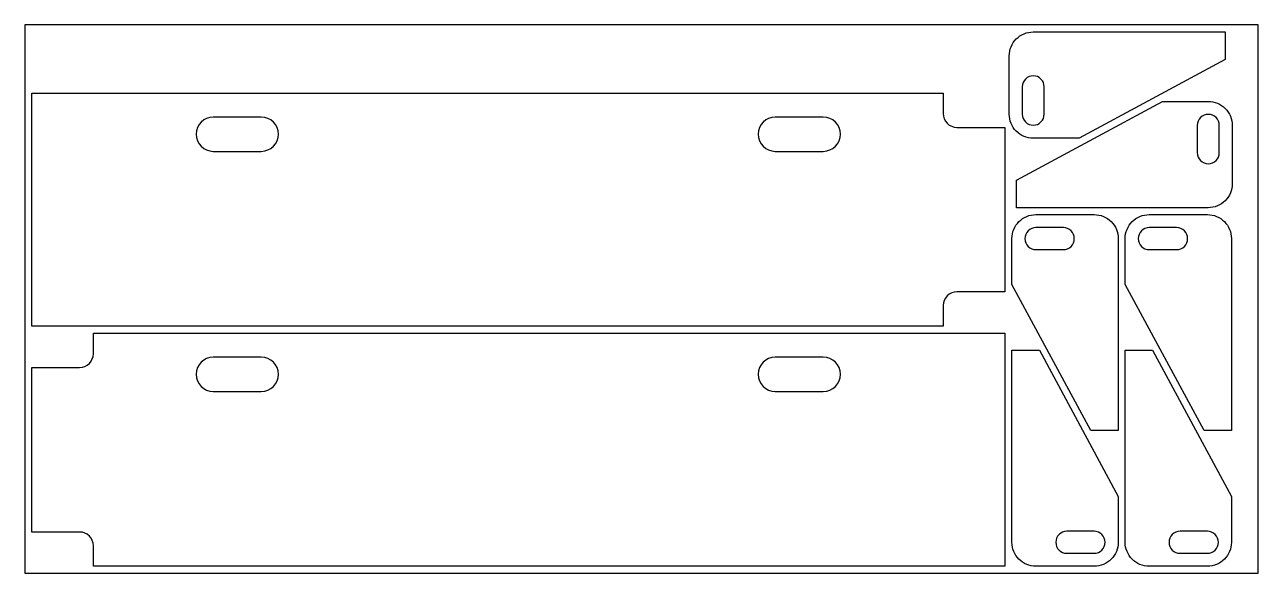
# Model space of a CAD drawing. Header units: metres. Extents: x 0 to 1800, y 0 to 800.
import ezdxf

# ---------------------------------------------------------------- set-up
doc = ezdxf.new("R2010")
doc.units = ezdxf.units.M

msp = doc.modelspace()

# ---------------------------------------------------------------- linework, layer by layer
msp.add_lwpolyline([(0, 0), (1800, 0), (1800, 800), (0, 800)], close=True)
for points in [[(1471.54, 789.46), (1751.54, 789.46), (1751.54, 749.46), (1538.54, 634.46), (1471.54, 634.46, -0.414213568), (1436.54, 669.46), (1436.54, 754.46, -0.414213568)], [(1455.54, 709.46), (1455.54, 669.46, 0.414213568), (1471.54, 653.46, 0.414213568), (1487.54, 669.46), (1487.54, 709.46, 0.414213568), (1471.54, 725.46, 0.414213568)], [(10.22, 360.32), (10.22, 700.32), (1340.22, 700.32), (1340.22, 670.32, 0.414213568), (1360.22, 650.32), (1430.22, 650.32), (1430.22, 410.32), (1360.22, 410.32, 0.414213568), (1340.22, 390.32), (1340.22, 360.32)], [(1726.98, 533.12), (1446.98, 533.12), (1446.98, 573.12), (1659.98, 688.12), (1726.98, 688.12, -0.414213568), (1761.98, 653.12), (1761.98, 568.12, -0.414213568)], [(1742.98, 613.12), (1742.98, 653.12, 0.414213568), (1726.98, 669.12, 0.414213568), (1710.98, 653.12), (1710.98, 613.12, 0.414213568), (1726.98, 597.12, 0.414213568)], [(275.22, 665.32, 1), (275.22, 615.32), (345.22, 615.32, 1), (345.22, 665.32)], [(1095.22, 665.32, 1), (1095.22, 615.32), (1165.22, 615.32, 1), (1165.22, 665.32)], [(1595.5, 488.0475), (1595.5, 208.0475), (1555.5, 208.0475), (1440.5, 421.0475), (1440.5, 488.0475, -0.414213568), (1475.5, 523.0475), (1560.5, 523.0475, -0.414213568)], [(1760.74, 488.0475), (1760.74, 208.0475), (1720.74, 208.0475), (1605.74, 421.0475), (1605.74, 488.0475, -0.414213568), (1640.74, 523.0475), (1725.74, 523.0475, -0.414213568)], [(1515.5, 504.0475), (1475.5, 504.0475, 0.414213568), (1459.5, 488.0475, 0.414213568), (1475.5, 472.0475), (1515.5, 472.0475, 0.414213568), (1531.5, 488.0475, 0.414213568)], [(1680.74, 504.0475), (1640.74, 504.0475, 0.414213568), (1624.74, 488.0475, 0.414213568), (1640.74, 472.0475), (1680.74, 472.0475, 0.414213568), (1696.74, 488.0475, 0.414213568)], [(100.22, 350.22), (1430.22, 350.22), (1430.22, 10.22), (100.22, 10.22), (100.22, 40.22, 0.414213568), (80.22, 60.22), (10.22, 60.22), (10.22, 300.22), (80.22, 300.22, 0.414213568), (100.22, 320.22)], [(1440.5, 45.22), (1440.5, 325.22), (1480.5, 325.22), (1595.5, 112.22), (1595.5, 45.22, -0.414213568), (1560.5, 10.22), (1475.5, 10.22, -0.414213568)], [(1605.74, 45.22), (1605.74, 325.22), (1645.74, 325.22), (1760.74, 112.22), (1760.74, 45.22, -0.414213568), (1725.74, 10.22), (1640.74, 10.22, -0.414213568)], [(345.22, 265.22, 1), (345.22, 315.22), (275.22, 315.22, 1), (275.22, 265.22)], [(1165.22, 265.22, 1), (1165.22, 315.22), (1095.22, 315.22, 1), (1095.22, 265.22)], [(1520.5, 29.22), (1560.5, 29.22, 0.414213568), (1576.5, 45.22, 0.414213568), (1560.5, 61.22), (1520.5, 61.22, 0.414213568), (1504.5, 45.22, 0.414213568)], [(1685.74, 29.22), (1725.74, 29.22, 0.414213568), (1741.74, 45.22, 0.414213568), (1725.74, 61.22), (1685.74, 61.22, 0.414213568), (1669.74, 45.22, 0.414213568)]]:
    msp.add_lwpolyline(points, format="xyb", close=True)

doc.saveas('drawing.dxf')
